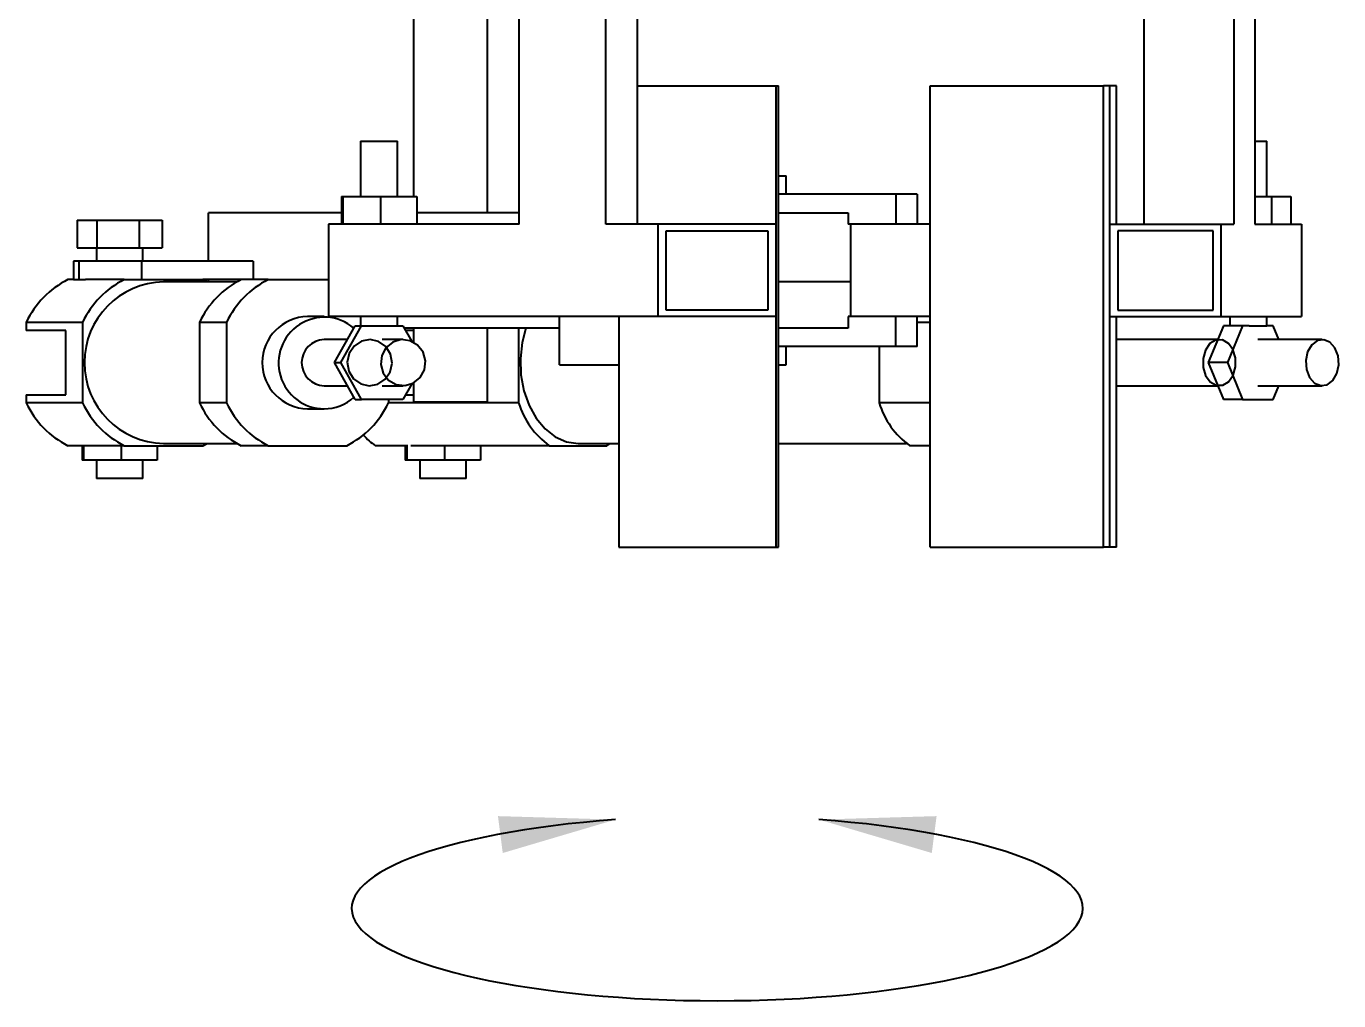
# Model space of a CAD drawing. Header units: millimetres. Extents: x 1065 to 3947, y -2666 to -625.
# Drawn here: x 1537.1 to 1666.1, y -2219.1 to -2123.3 of the extents above; entities that cross this region are included whole.
import ezdxf

# ---------------------------------------------------------------- set-up
doc = ezdxf.new("R2010")
doc.units = ezdxf.units.MM

msp = doc.modelspace()

# ---------------------------------------------------------------- linework, layer by layer
at = {"color": 7, "linetype": 'Continuous', "lineweight": 40}
for p, q in [((1585.5377, -2142.7567), (1585.5377, -2015.7067)), ((1594.0602, -2142.7567), (1594.0602, -2015.7067)), ((1597.1783, -2142.7567), (1597.1783, -2015.7067)), ((1646.9826, -2015.7067), (1646.9826, -2142.7567)), ((1655.8139, -2015.7067), (1655.8139, -2142.7567)), ((1657.9028, -2015.7067), (1657.9028, -2142.7567)), ((1575.1474, -2115.5317), (1575.1474, -2140.0342)), ((1582.4074, -2141.6223), (1582.4074, -2115.5317)), ((1597.1783, -2129.1442), (1610.8143, -2129.1442)), ((1610.8143, -2174.5192), (1610.8143, -2129.1442)), ((1610.8143, -2129.1442), (1611.0326, -2129.1442)), ((1611.0326, -2174.5192), (1611.0326, -2129.1442)), ((1625.9639, -2174.5192), (1625.9639, -2129.1442)), ((1625.9639, -2129.1442), (1643.022, -2129.1442)), ((1643.022, -2174.5192), (1643.022, -2129.1442)), ((1643.6402, -2129.1442), (1643.022, -2129.1442)), ((1643.6402, -2174.5192), (1643.6402, -2129.1442)), ((1644.2738, -2129.1442), (1643.6402, -2129.1442)), ((1644.2738, -2142.7567), (1644.2738, -2129.1442)), ((1569.9412, -2134.5892), (1569.9412, -2140.0342)), ((1569.9412, -2134.5892), (1573.5712, -2134.5892)), ((1573.5712, -2140.0342), (1573.5712, -2134.5892)), ((1657.9028, -2134.5892), (1659.0623, -2134.5892)), ((1659.0623, -2140.0342), (1659.0623, -2134.5892)), ((1611.0326, -2137.9923), (1611.792, -2137.9923)), ((1611.792, -2139.8073), (1611.792, -2137.9923)), ((1568.0545, -2140.0342), (1568.0545, -2142.7567)), ((1568.0545, -2140.0342), (1568.2025, -2140.0342)), ((1568.2025, -2140.0342), (1568.2025, -2142.7567)), ((1568.2025, -2140.0342), (1571.9042, -2140.0342)), ((1571.9042, -2140.0342), (1571.9042, -2142.7567)), ((1571.9042, -2140.0342), (1575.458, -2140.0342)), ((1575.458, -2140.0342), (1575.458, -2142.7567)), ((1622.5777, -2139.8073), (1611.0326, -2139.8073)), ((1622.5777, -2139.8073), (1622.5777, -2142.7567)), ((1624.6666, -2139.8073), (1622.5777, -2139.8073)), ((1624.6666, -2139.8073), (1624.6666, -2142.7567)), ((1657.9028, -2140.0342), (1659.5416, -2140.0342)), ((1659.5416, -2140.0342), (1659.5416, -2142.7567)), ((1659.5416, -2140.0342), (1661.4324, -2140.0342)), ((1661.4324, -2140.0342), (1661.4324, -2142.7567)), ((1554.9831, -2146.3867), (1554.9831, -2141.6223)), ((1568.0545, -2141.6223), (1554.9831, -2141.6223)), ((1585.5377, -2141.6223), (1575.458, -2141.6223)), ((1611.0326, -2141.6223), (1617.8825, -2141.6223)), ((1617.8825, -2141.6223), (1617.8825, -2142.7567)), ((1542.0551, -2142.359), (1542.0551, -2145.0815)), ((1542.0551, -2142.359), (1543.9831, -2142.359)), ((1543.9831, -2142.359), (1543.9831, -2145.0815)), ((1543.9831, -2142.359), (1548.1703, -2142.359)), ((1548.1703, -2142.359), (1548.1703, -2145.0815)), ((1548.1703, -2142.359), (1550.4295, -2142.359)), ((1550.4295, -2142.359), (1550.4295, -2145.0815)), ((1566.7882, -2142.7567), (1566.7882, -2151.8317)), ((1585.5377, -2142.7567), (1566.7882, -2142.7567)), ((1599.1737, -2142.7567), (1594.0602, -2142.7567)), ((1599.1737, -2142.7567), (1599.1737, -2151.8317)), ((1610.8143, -2142.7567), (1599.1737, -2142.7567)), ((1610.8143, -2151.8317), (1610.8143, -2142.7567)), ((1622.5777, -2142.7567), (1617.8825, -2142.7567)), ((1618.162, -2151.8317), (1618.162, -2142.7567)), ((1625.9639, -2142.7567), (1622.5777, -2142.7567)), ((1643.6402, -2142.7567), (1654.5605, -2142.7567)), ((1643.6402, -2151.8317), (1643.6402, -2142.7567)), ((1654.5605, -2142.7567), (1654.5605, -2151.8317)), ((1654.5605, -2142.7567), (1655.8139, -2142.7567)), ((1657.9028, -2142.7567), (1662.4986, -2142.7567)), ((1662.4986, -2142.7567), (1662.4986, -2151.8317)), ((1599.9886, -2143.3919), (1609.9995, -2143.3919)), ((1599.9886, -2151.1964), (1599.9886, -2143.3919)), ((1609.9995, -2143.3919), (1609.9995, -2151.1964)), ((1653.796, -2143.3919), (1644.4046, -2143.3919)), ((1644.4046, -2143.3919), (1644.4046, -2151.1964)), ((1653.796, -2151.1964), (1653.796, -2143.3919)), ((1542.0551, -2145.0815), (1543.9831, -2145.0815)), ((1543.9735, -2145.0815), (1543.9735, -2146.3867)), ((1543.9831, -2145.0815), (1548.1703, -2145.0815)), ((1548.1703, -2145.0815), (1550.4295, -2145.0815)), ((1548.511, -2146.3867), (1548.511, -2145.0815)), ((1541.7048, -2146.3867), (1541.7048, -2148.2017)), ((1542.2677, -2146.3867), (1541.7048, -2146.3867)), ((1542.2677, -2148.2017), (1542.2677, -2146.3867)), ((1548.4314, -2146.3867), (1542.2677, -2146.3867)), ((1548.4314, -2148.2017), (1548.4314, -2146.3867)), ((1559.3613, -2146.3867), (1548.4314, -2146.3867)), ((1559.3613, -2146.3867), (1559.3613, -2148.2017)), ((1541.7048, -2148.2017), (1541.1574, -2148.2017)), ((1541.7048, -2148.2017), (1542.2677, -2148.2017)), ((1542.2677, -2148.2017), (1542.892, -2148.2017)), ((1546.7001, -2148.2017), (1542.892, -2148.2017)), ((1546.7001, -2148.2017), (1554.4064, -2148.2017)), ((1557.7695, -2148.4286), (1550.5532, -2148.4286)), ((1554.8328, -2148.4286), (1554.4064, -2148.2017)), ((1558.1959, -2148.2017), (1554.4064, -2148.2017)), ((1554.9831, -2148.4286), (1554.9831, -2148.2017)), ((1560.8646, -2148.2017), (1558.1959, -2148.2017)), ((1560.8646, -2148.2017), (1566.7882, -2148.2017)), ((1618.162, -2148.4286), (1611.0326, -2148.4286)), ((1566.36, -2151.8317), (1564.7177, -2151.8317)), ((1599.1737, -2151.8317), (1566.7882, -2151.8317)), ((1569.9412, -2151.8317), (1569.9412, -2152.7392)), ((1573.5712, -2152.7392), (1573.5712, -2151.8317)), ((1589.4875, -2156.596), (1589.4875, -2151.8317)), ((1595.3263, -2151.8317), (1595.3263, -2174.5192)), ((1610.8143, -2151.8317), (1599.1737, -2151.8317)), ((1609.9995, -2151.1964), (1599.9886, -2151.1964)), ((1617.8825, -2151.8317), (1617.8825, -2152.9661)), ((1622.5777, -2151.8317), (1617.8825, -2151.8317)), ((1625.9639, -2151.8317), (1622.5777, -2151.8317)), ((1622.5777, -2154.7811), (1622.5777, -2151.8317)), ((1624.6666, -2154.7811), (1624.6666, -2151.8317)), ((1643.6402, -2151.8317), (1654.5605, -2151.8317)), ((1644.2738, -2174.5192), (1644.2738, -2151.8317)), ((1644.4046, -2151.1964), (1653.796, -2151.1964)), ((1654.5605, -2151.8317), (1662.4986, -2151.8317)), ((1655.4323, -2151.8317), (1655.4323, -2152.7392)), ((1659.0623, -2152.7392), (1659.0623, -2151.8317)), ((1537.0548, -2152.4135), (1537.0548, -2153.1929)), ((1542.5974, -2152.4135), (1537.0548, -2152.4135)), ((1540.9552, -2153.1929), (1537.0548, -2153.1929)), ((1540.9552, -2159.5454), (1540.9552, -2153.1929)), ((1542.5974, -2152.4135), (1542.5974, -2160.3249)), ((1556.7619, -2152.4135), (1554.0932, -2152.4135)), ((1554.0932, -2152.4135), (1554.0932, -2160.3249)), ((1556.7619, -2152.4135), (1556.7619, -2160.3249)), ((1567.3654, -2156.3692), (1569.4068, -2152.7392)), ((1567.9812, -2156.3692), (1570.0227, -2152.7392)), ((1569.4068, -2152.7392), (1570.0227, -2152.7392)), ((1570.0227, -2152.7392), (1570.8947, -2152.7392)), ((1570.8947, -2152.7392), (1573.2335, -2152.7392)), ((1573.2335, -2152.7392), (1574.1056, -2152.7392)), ((1574.1056, -2152.7392), (1574.97, -2154.2763)), ((1589.4875, -2152.9661), (1574.2332, -2152.9661)), ((1575.1474, -2153.1929), (1574.3608, -2153.1929)), ((1575.1474, -2152.9661), (1575.1474, -2154.3622)), ((1582.4074, -2160.226), (1582.4074, -2152.9661)), ((1585.4814, -2152.9661), (1585.4814, -2160.3249)), ((1617.8825, -2152.9661), (1611.0326, -2152.9661)), ((1625.9639, -2152.4135), (1624.6666, -2152.4135)), ((1654.7961, -2152.7392), (1653.2946, -2156.3692)), ((1656.6954, -2152.7392), (1654.7961, -2152.7392)), ((1656.6954, -2152.7392), (1655.1938, -2156.3692)), ((1657.3368, -2152.7392), (1656.6954, -2152.7392)), ((1657.3368, -2152.7392), (1659.0571, -2152.7392)), ((1659.6985, -2152.7392), (1659.0571, -2152.7392)), ((1660.2616, -2154.1004), (1659.6985, -2152.7392)), ((1568.6413, -2154.1004), (1566.36, -2154.1004)), ((1574.117, -2154.1004), (1572.0641, -2154.1004)), ((1654.233, -2154.1004), (1644.2738, -2154.1004)), ((1664.5278, -2154.1004), (1658.197, -2154.1004)), ((1622.5777, -2154.7811), (1611.0326, -2154.7811)), ((1611.792, -2156.596), (1611.792, -2154.7811)), ((1620.934, -2154.7811), (1620.934, -2160.3249)), ((1624.6666, -2154.7811), (1622.5777, -2154.7811)), ((1569.4068, -2159.9992), (1567.3654, -2156.3692)), ((1567.3654, -2156.3692), (1567.9812, -2156.3692)), ((1570.0227, -2159.9992), (1567.9812, -2156.3692)), ((1589.4875, -2156.596), (1595.3263, -2156.596)), ((1611.0326, -2156.596), (1611.792, -2156.596)), ((1655.1938, -2156.3692), (1653.2946, -2156.3692)), ((1653.2946, -2156.3692), (1654.7961, -2159.9992)), ((1655.1938, -2156.3692), (1656.6954, -2159.9992)), ((1575.1474, -2158.3762), (1575.1474, -2160.226)), ((1537.0548, -2159.5454), (1537.0548, -2160.3249)), ((1537.0548, -2159.5454), (1540.9552, -2159.5454)), ((1566.36, -2158.6379), (1568.6413, -2158.6379)), ((1572.0641, -2158.6379), (1574.117, -2158.6379)), ((1574.97, -2158.4621), (1574.1056, -2159.9992)), ((1574.3608, -2159.5454), (1575.1474, -2159.5454)), ((1644.2738, -2158.6379), (1654.233, -2158.6379)), ((1658.197, -2158.6379), (1664.5278, -2158.6379)), ((1659.6985, -2159.9992), (1660.2616, -2158.6379)), ((1542.5974, -2160.3249), (1537.0548, -2160.3249)), ((1556.7619, -2160.3249), (1554.0932, -2160.3249)), ((1564.7177, -2160.9067), (1566.36, -2160.9067)), ((1569.4068, -2159.9992), (1570.0227, -2159.9992)), ((1574.1056, -2159.9992), (1570.0227, -2159.9992)), ((1572.6735, -2159.9992), (1572.6735, -2160.3249)), ((1585.4814, -2160.3249), (1572.6735, -2160.3249)), ((1575.1474, -2160.226), (1575.5978, -2160.226)), ((1575.5978, -2160.226), (1582.4074, -2160.226)), ((1625.9639, -2160.3249), (1620.934, -2160.3249)), ((1656.6954, -2159.9992), (1654.7961, -2159.9992)), ((1656.6954, -2159.9992), (1659.6985, -2159.9992)), ((1542.6847, -2164.5367), (1541.1574, -2164.5367)), ((1542.5423, -2164.5367), (1542.5423, -2165.954)), ((1542.6865, -2164.5319), (1542.6865, -2165.954)), ((1546.7001, -2164.5367), (1542.6982, -2164.5367)), ((1546.3865, -2164.5367), (1546.3865, -2165.954)), ((1546.7001, -2164.5367), (1554.4064, -2164.5367)), ((1549.9422, -2164.5367), (1549.9422, -2165.954)), ((1550.5532, -2164.3098), (1557.7695, -2164.3098)), ((1554.4064, -2164.5367), (1554.8328, -2164.3098)), ((1560.8646, -2164.5367), (1558.1959, -2164.5367)), ((1560.8646, -2164.5367), (1568.5709, -2164.5367)), ((1574.4755, -2164.5367), (1571.4058, -2164.5367)), ((1574.3385, -2164.5367), (1574.3385, -2165.954)), ((1574.4827, -2164.4673), (1574.4827, -2165.954)), ((1588.499, -2164.5367), (1574.8889, -2164.5367)), ((1578.1826, -2164.5367), (1578.1826, -2165.954)), ((1581.7384, -2164.5367), (1581.7384, -2165.954)), ((1588.499, -2164.5367), (1594.1673, -2164.5367)), ((1591.3332, -2164.3098), (1595.3263, -2164.3098)), ((1594.1673, -2164.5367), (1594.4809, -2164.3098)), ((1611.0326, -2164.3098), (1623.638, -2164.3098)), ((1625.9639, -2164.5367), (1623.9516, -2164.5367)), ((1542.6865, -2165.954), (1542.5423, -2165.954)), ((1546.3865, -2165.954), (1542.6865, -2165.954)), ((1543.9735, -2165.954), (1543.9735, -2167.769)), ((1549.9422, -2165.954), (1546.3865, -2165.954)), ((1548.511, -2167.769), (1548.511, -2165.954)), ((1574.4827, -2165.954), (1574.3385, -2165.954)), ((1578.1826, -2165.954), (1574.4827, -2165.954)), ((1575.7697, -2165.954), (1575.7697, -2167.769)), ((1581.7384, -2165.954), (1578.1826, -2165.954)), ((1580.3072, -2167.769), (1580.3072, -2165.954)), ((1548.511, -2167.769), (1543.9735, -2167.769)), ((1580.3072, -2167.769), (1575.7697, -2167.769)), ((1595.3263, -2174.5192), (1610.8143, -2174.5192)), ((1610.8143, -2174.5192), (1611.0326, -2174.5192)), ((1625.9639, -2174.5192), (1643.022, -2174.5192)), ((1643.6402, -2174.5192), (1643.022, -2174.5192)), ((1644.2738, -2174.5192), (1643.6402, -2174.5192))]:
    msp.add_line(p, q, dxfattribs=at)
at = {"color": 7, "linetype": 'Continuous', "lineweight": 40, "flags": 128}
for points in [[(1586.1929, -2152.9661), (1585.8255, -2154.3788), (1585.6512, -2155.967), (1585.7095, -2157.5716), (1585.998, -2159.127), (1586.505, -2160.5695), (1587.2096, -2161.84), (1588.0831, -2162.8866), (1589.0896, -2163.6663), (1590.1879, -2164.1473), (1591.3332, -2164.3098)], [(1573.0421, -2156.4043), (1572.887, -2155.5335), (1572.4191, -2154.79), (1571.7097, -2154.2868), (1570.8666, -2154.1007), (1570.0184, -2154.2599), (1569.2942, -2154.7403), (1568.8041, -2155.4686), (1568.6228, -2156.3341), (1568.7779, -2157.2048), (1569.2458, -2157.9484), (1569.9552, -2158.4515), (1570.7982, -2158.6377), (1571.6464, -2158.4784), (1572.3707, -2157.9981), (1572.8608, -2157.2697), (1573.0421, -2156.4043)], [(1576.2201, -2157.066), (1576.3197, -2156.1867), (1576.0841, -2155.3352), (1575.5489, -2154.6411), (1574.7957, -2154.2101), (1573.9392, -2154.1078), (1573.1098, -2154.3497), (1572.4337, -2154.8991), (1572.0138, -2155.6724), (1571.9142, -2156.5516), (1572.1499, -2157.4032), (1572.685, -2158.0973), (1573.4382, -2158.5283), (1574.2947, -2158.6306), (1575.1241, -2158.3886), (1575.8002, -2157.8392), (1576.2201, -2157.066)], [(1653.0383, -2155.1269), (1652.8012, -2155.9479), (1652.8073, -2156.8331), (1653.0556, -2157.6477), (1653.5084, -2158.2676), (1654.0967, -2158.5985), (1654.7309, -2158.59), (1655.3145, -2158.2434), (1655.7586, -2157.6115), (1655.9957, -2156.7904), (1655.9896, -2155.9052), (1655.7413, -2155.0907), (1655.2885, -2154.4708), (1654.7003, -2154.1399), (1654.0661, -2154.1484), (1653.4825, -2154.495), (1653.0383, -2155.1269)], [(1663.4873, -2154.6261), (1663.0886, -2155.3146), (1662.909, -2156.1635), (1662.9758, -2157.0438), (1663.2789, -2157.8214), (1663.7722, -2158.3779), (1664.3805, -2158.6286), (1665.0112, -2158.5353), (1665.5683, -2158.1122), (1665.967, -2157.4238), (1666.1466, -2156.5748), (1666.0798, -2155.6945), (1665.7767, -2154.9169), (1665.2834, -2154.3605), (1664.6751, -2154.1098), (1664.0444, -2154.2031), (1663.4873, -2154.6261)]]:
    msp.add_lwpolyline(points, dxfattribs=at)
at = {"color": 7, "linetype": 'Continuous', "lineweight": 40}
for centre, radius, start, end in [((1545.17, -2156.2143), 8.9612, 116.60085, 154.903483), ((1550.7123, -2156.214), 8.9608, 116.599961, 154.904372), ((1550.7183, -2156.3692), 7.9423, 91.191121, 268.808879), ((1562.2084, -2156.2143), 8.9612, 116.60085, 154.903483), ((1564.877, -2156.2141), 8.9609, 116.600508, 154.904202), ((1564.8115, -2156.3692), 4.5385, 91.183267, 268.816733), ((1566.375, -2156.4037), 4.503, 49.766989, 269.808996), ((1566.4079, -2156.3692), 2.2693, 91.210644, 268.789356), ((1545.17, -2156.5241), 8.9612, 205.09625, 243.399049), ((1550.7123, -2156.5244), 8.9608, 205.095362, 243.399938), ((1562.2085, -2156.5241), 8.9612, 205.09625, 243.399049), ((1564.877, -2156.5243), 8.9609, 205.095531, 243.39939), ((1566.3506, -2156.5482), 4.3585, 270.123416, 312.241936), ((1564.5583, -2156.5241), 8.9612, 296.600951, 334.90375), ((1593.3919, -2157.8441), 8.2904, 197.411426, 233.82956), ((1628.8445, -2157.8441), 8.2904, 197.411477, 233.829995), ((1575.1802, -2159.0142), 6.6891, 221.937013, 235.648783)]:
    msp.add_arc(centre, radius, start, end, dxfattribs=at)
msp.add_ellipse((1605.0203, -2210.039), major_axis=(-35.9585, 0), ratio=0.25273155, start_param=4.99420263, end_param=10.71376064, dxfattribs=at)
at = {"color": 7, "linetype": 'Continuous', "lineweight": 0}
for points in [[(1595.0203, -2201.3096), (1583.9214, -2204.5966), (1583.4499, -2200.9695)], [(1615.0203, -2201.3096), (1626.1192, -2204.5966), (1626.5907, -2200.9695)]]:
    msp.add_solid(points, dxfattribs=at)

doc.saveas('drawing.dxf')
